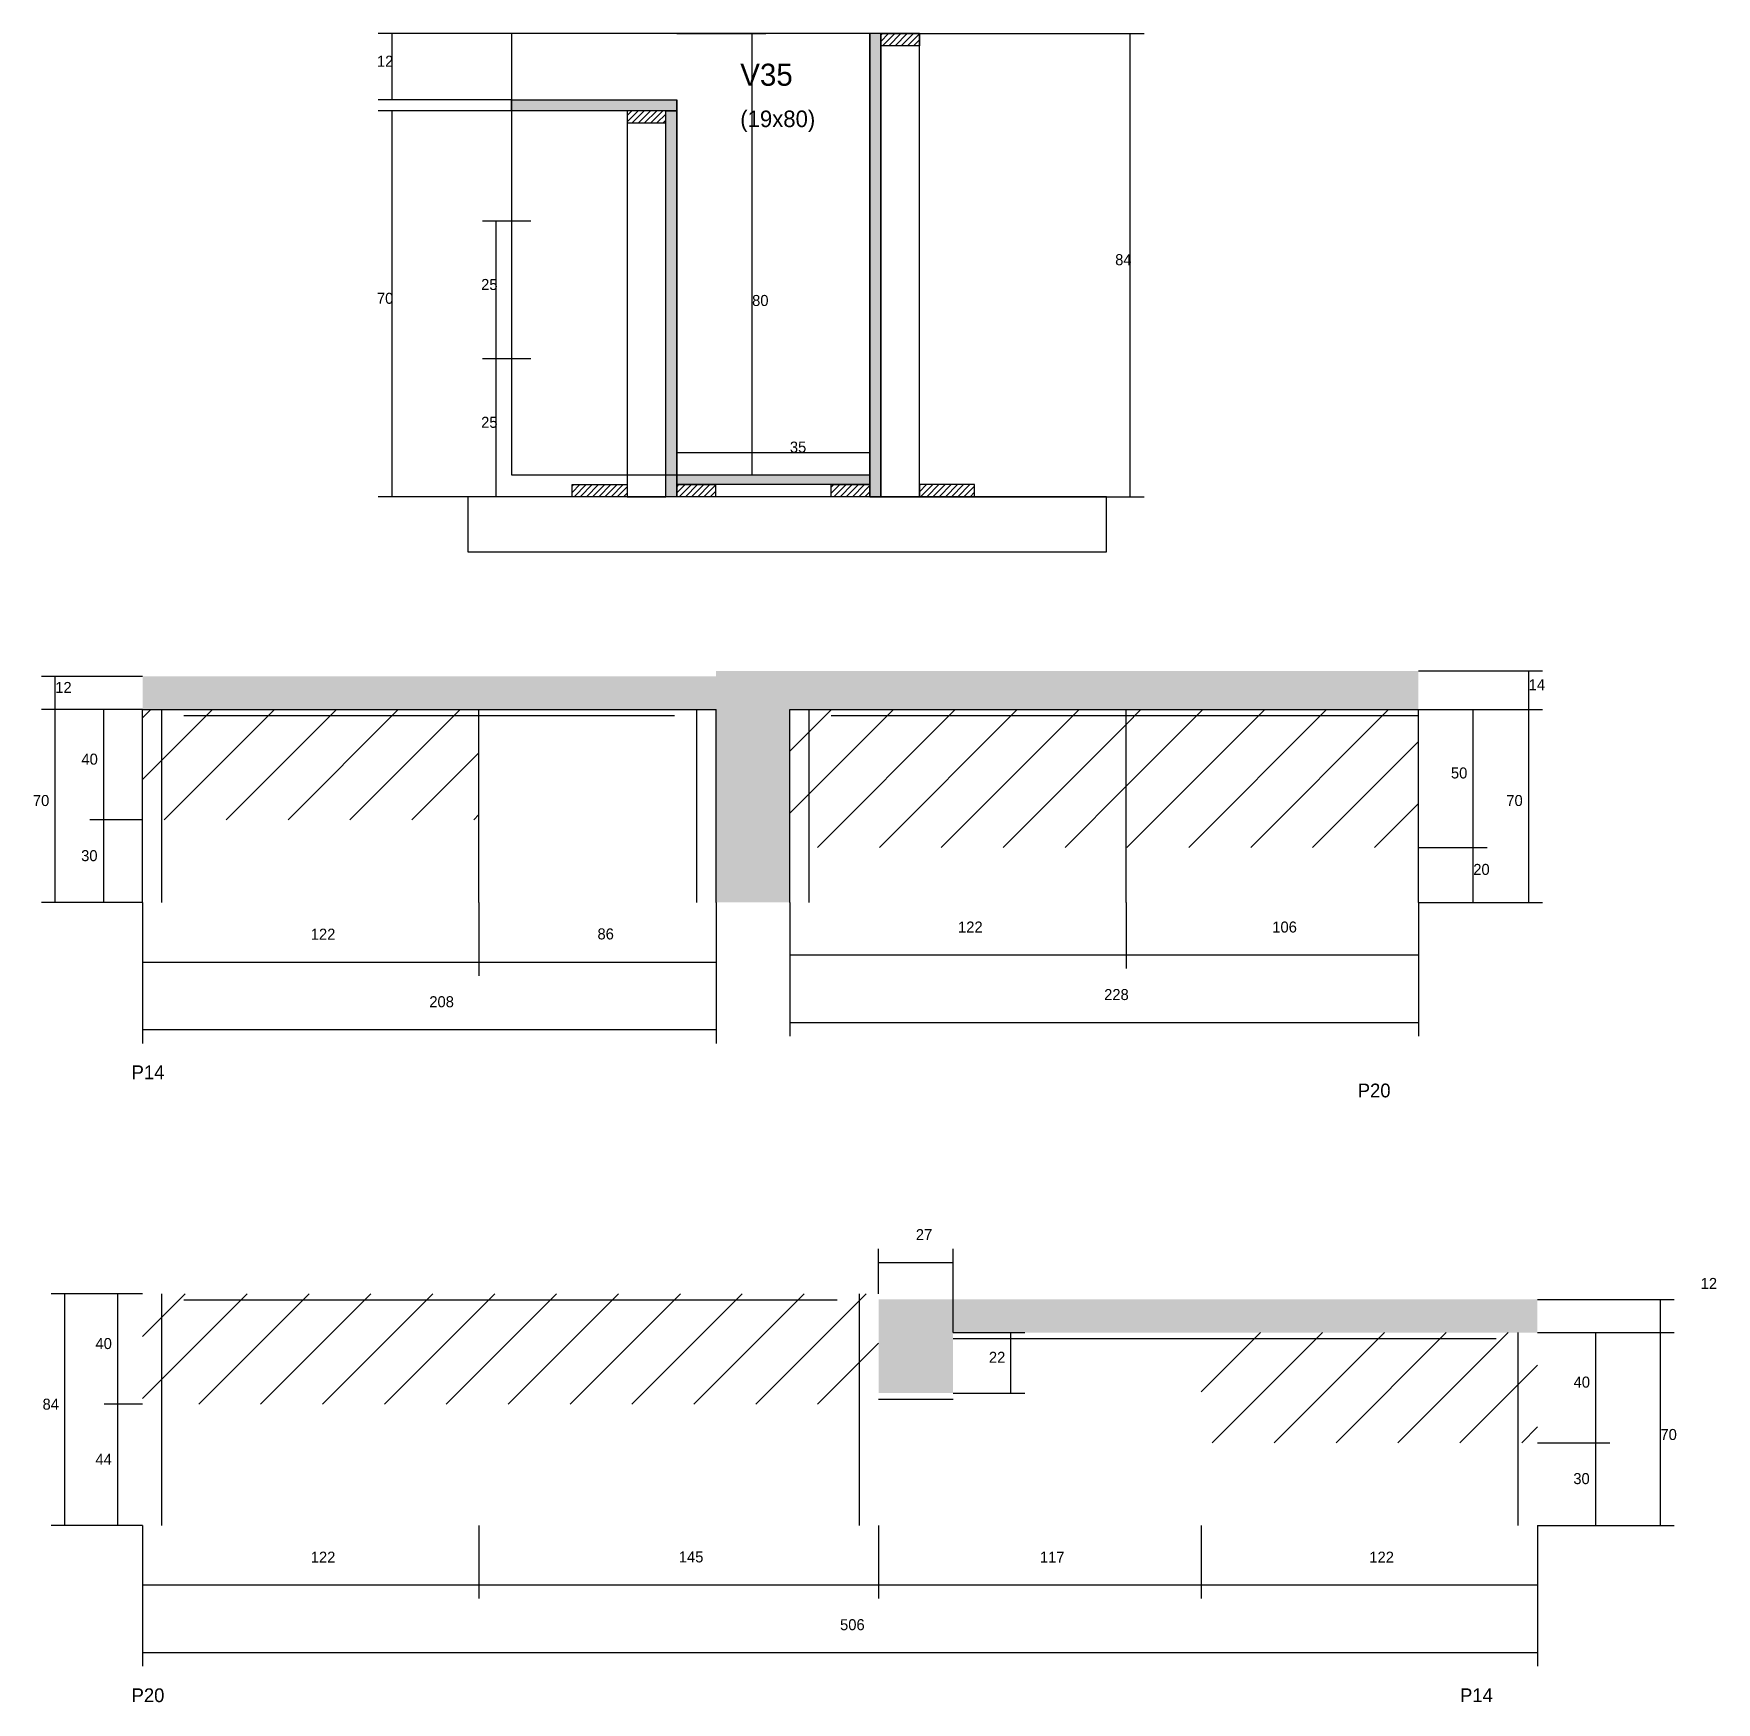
# Model space of a CAD drawing. Header units: metres. Extents: x 133939 to 134549, y 26442 to 27047.
import ezdxf

# ---------------------------------------------------------------- set-up
doc = ezdxf.new("R2010")
doc.units = ezdxf.units.M
for name, color, linetype in [('CONCRETO', 251, 'Continuous'), ('COTA', 241, 'Continuous'), ('Cota Seção (2x)', 4, 'Continuous'), ('Hachura', 253, 'Continuous'), ('Madeira', 126, 'Continuous'), ('NOMENCLATURA', 7, 'Continuous'), ('Painéis', 200, 'Continuous'), ('SARR_2.2x7', 40, 'Continuous'), ('Texto Seção', 7, 'Continuous')]:
    doc.layers.add(name, color=color, linetype=linetype)

msp = doc.modelspace()

# ---------------------------------------------------------------- hatches: boundary and pattern name
at = {"layer": 'COTA'}
h = msp.add_hatch(dxfattribs=at)
h.set_pattern_fill('AR-CONC', scale=0.03)
h.paths.add_polyline_path([(134213.1, 26801.9), (134441.1, 26801.9), (134441.1, 26815.9), (134186.3, 26815.9), (134186.3, 26813.9), (133978.3, 26813.9), (133978.3, 26801.9), (134186.3, 26801.9), (134186.3, 26731.9), (134213.1, 26731.9)])
h = msp.add_hatch(dxfattribs=at)
h.set_pattern_fill('AR-CONC', scale=0.03)
h.paths.add_polyline_path([(134272.3, 26575.9), (134484.3, 26575.9), (134484.3, 26587.9), (134245.3, 26587.9), (134245.3, 26553.9), (134272.3, 26553.9)])
at = {"layer": 'Hachura'}
h = msp.add_hatch(color=8, dxfattribs=at)
h.dxf.hatch_style = 1
h.paths.add_polyline_path([(134246.1, 27047.1), (134242.1, 27047.1), (134242.1, 27047.1), (134242.1, 26879.1), (134242.1, 26879.1), (134246.1, 26879.1), (134246.1, 26879.1), (134246.1, 27047.1)])
h = msp.add_hatch(dxfattribs=at)
h.set_pattern_fill('ANSI31', scale=0.5)
h.paths.add_polyline_path([(134260.1, 27047.1), (134260.1, 27042.7), (134260.1, 27042.7), (134246.1, 27042.7), (134246.1, 27042.7), (134246.1, 27047.1), (134246.1, 27047.1), (134260.1, 27047.1)])
h = msp.add_hatch(color=8, dxfattribs=at)
h.dxf.hatch_style = 1
h.paths.add_polyline_path([(134112.1, 27019.1), (134112.1, 27023.1), (134112.1, 27023.1), (134172.1, 27023.1), (134172.1, 27023.1), (134172.1, 27019.1), (134172.1, 27019.1), (134112.1, 27019.1)])
h = msp.add_hatch(dxfattribs=at)
h.set_pattern_fill('ANSI31', scale=0.5)
h.paths.add_polyline_path([(134154.1, 27019.1), (134154.1, 27014.7), (134154.1, 27014.7), (134168.1, 27014.7), (134168.1, 27014.7), (134168.1, 27019.1), (134168.1, 27019.1), (134154.1, 27019.1)])
h = msp.add_hatch(color=8, dxfattribs=at)
h.dxf.hatch_style = 1
h.paths.add_polyline_path([(134168.1, 27019.1), (134172.1, 27019.1), (134172.1, 27019.1), (134172.1, 26879.1), (134172.1, 26879.1), (134168.1, 26879.1), (134168.1, 26879.1), (134168.1, 27019.1)])
h = msp.add_hatch(dxfattribs=at)
h.set_pattern_fill('ANSI31', scale=0.5)
h.paths.add_polyline_path([(134134.1, 26879.1), (134134.1, 26883.5), (134134.1, 26883.5), (134154.1, 26883.5), (134154.1, 26883.5), (134154.1, 26879.1), (134154.1, 26879.1), (134134.1, 26879.1)])
h = msp.add_hatch(color=8, dxfattribs=at)
h.dxf.hatch_style = 1
h.paths.add_polyline_path([(134172.1, 26883.5), (134172.1, 26887.1), (134172.1, 26887.1), (134242.1, 26887.1), (134242.1, 26887.1), (134242.1, 26883.5), (134242.1, 26883.5), (134172.1, 26883.5)])
h = msp.add_hatch(dxfattribs=at)
h.set_pattern_fill('ANSI31', scale=0.5)
h.paths.add_polyline_path([(134172.1, 26879.1), (134172.1, 26883.5), (134172.1, 26883.5), (134186.1, 26883.5), (134186.1, 26883.5), (134186.1, 26879.1), (134186.1, 26879.1), (134172.1, 26879.1)])
h = msp.add_hatch(dxfattribs=at)
h.set_pattern_fill('ANSI31', scale=0.5)
h.paths.add_polyline_path([(134228.1, 26879.1), (134228.1, 26883.5), (134228.1, 26883.5), (134242.1, 26883.5), (134242.1, 26883.5), (134242.1, 26879.1), (134242.1, 26879.1), (134228.1, 26879.1)])
h = msp.add_hatch(dxfattribs=at)
h.set_pattern_fill('ANSI31', scale=0.5)
h.paths.add_polyline_path([(134280.1, 26879.1), (134280.1, 26883.5), (134280.1, 26883.5), (134260.1, 26883.5), (134260.1, 26883.5), (134260.1, 26879.1), (134260.1, 26879.1), (134280.1, 26879.1)])
h = msp.add_hatch(dxfattribs=at)
h.set_pattern_fill('ANSI31', scale=5)
h.paths.add_polyline_path([(133978.3, 26801.9), (133978.3, 26761.9), (134100.3, 26761.9), (134100.3, 26801.9)])
h = msp.add_hatch(dxfattribs=at)
h.set_pattern_fill('ANSI31', scale=5)
h.paths.add_polyline_path([(134335.1, 26751.9), (134335.1, 26801.9), (134213.1, 26801.9), (134213.1, 26751.9)])
h = msp.add_hatch(dxfattribs=at)
h.set_pattern_fill('ANSI31', scale=5)
h.paths.add_polyline_path([(134441.1, 26751.9), (134441.1, 26801.9), (134335.1, 26801.9), (134335.1, 26751.9)])
h = msp.add_hatch(dxfattribs=at)
h.set_pattern_fill('ANSI31', scale=5)
h.paths.add_polyline_path([(133978.3, 26589.9), (133978.3, 26549.9), (134100.3, 26549.9), (134100.3, 26589.9)])
h = msp.add_hatch(dxfattribs=at)
h.set_pattern_fill('ANSI31', scale=5)
h.paths.add_polyline_path([(134100.3, 26589.9), (134100.3, 26549.9), (134245.3, 26549.9), (134245.3, 26589.9)])
h = msp.add_hatch(dxfattribs=at)
h.set_pattern_fill('ANSI31', scale=5)
h.paths.add_polyline_path([(134362.3, 26575.9), (134362.3, 26535.9), (134484.3, 26535.9), (134484.3, 26575.9)])

# ---------------------------------------------------------------- linework, layer by layer
at = {"layer": 'CONCRETO'}
for points in [[(134242.1, 27027.1), (134242.1, 27047.1), (134112.1, 27047.1), (134112.1, 27023.1), (134172.1, 27023.1), (134172.1, 26887.1), (134242.1, 26887.1), (134242.1, 27027.1)], [(134112.1, 26887.1), (134242.1, 26887.1), (134242.1, 27047.1), (134112.1, 27047.1)]]:
    msp.add_lwpolyline(points, close=True, dxfattribs=at)
at = {"layer": 'COTA'}
for p, q in [((134112.1, 27047.1), (134063.8, 27047.1)), ((134068.8, 27023.1), (134068.8, 27047.1)), ((134260.1, 27047.1), (134341.6, 27047.1)), ((134336.6, 26879.1), (134336.6, 27047.1)), ((134112.1, 27023.1), (134063.8, 27023.1)), ((134112.1, 27019.1), (134063.8, 27019.1)), ((134068.8, 26879.1), (134068.8, 27019.1)), ((134119.1, 26979.1), (134101.6, 26979.1)), ((134106.6, 26929.1), (134106.6, 26979.1)), ((134119.1, 26929.1), (134101.6, 26929.1)), ((134119.1, 26929.1), (134101.6, 26929.1)), ((134106.6, 26879.1), (134106.6, 26929.1)), ((134134.1, 26879.1), (134063.8, 26879.1)), ((134119.1, 26879.1), (134101.6, 26879.1)), ((134280.1, 26879.1), (134341.6, 26879.1)), ((134441.1, 26815.9), (134486.1, 26815.9)), ((134481.1, 26801.9), (134481.1, 26815.9)), ((133978.3, 26813.9), (133941.6, 26813.9)), ((133946.6, 26801.9), (133946.6, 26813.9)), ((133978.3, 26801.9), (133941.6, 26801.9)), ((133978.3, 26801.9), (133941.6, 26801.9)), ((133946.6, 26731.9), (133946.6, 26801.9)), ((133978.3, 26801.9), (133959.2, 26801.9)), ((133964.2, 26761.9), (133964.2, 26801.9)), ((134441.1, 26801.9), (134486.1, 26801.9)), ((134441.1, 26801.9), (134486.1, 26801.9)), ((134441.1, 26801.9), (134466, 26801.9)), ((134461, 26751.9), (134461, 26801.9)), ((134481.1, 26731.9), (134481.1, 26801.9)), ((133978.3, 26761.9), (133959.2, 26761.9)), ((133978.3, 26761.9), (133959.2, 26761.9)), ((133964.2, 26731.9), (133964.2, 26761.9)), ((134441.1, 26751.9), (134466, 26751.9)), ((134441.1, 26751.9), (134466, 26751.9)), ((134461, 26731.9), (134461, 26751.9)), ((133978.3, 26731.9), (133941.6, 26731.9)), ((133978.3, 26731.9), (133959.2, 26731.9)), ((133978.3, 26731.9), (133978.3, 26705.3)), ((133978.3, 26731.9), (133978.3, 26680.8)), ((134100.3, 26731.9), (134100.3, 26705.3)), ((134100.3, 26731.9), (134100.3, 26705.3)), ((134186.3, 26731.9), (134186.3, 26705.3)), ((134186.3, 26731.9), (134186.3, 26680.8)), ((134213.1, 26731.9), (134213.1, 26707.9)), ((134213.1, 26731.9), (134213.1, 26683.4)), ((134335.1, 26731.9), (134335.1, 26707.9)), ((134335.1, 26731.9), (134335.1, 26707.9)), ((134441.1, 26731.9), (134441.1, 26707.9)), ((134441.1, 26731.9), (134441.1, 26683.4)), ((134441.1, 26731.9), (134486.1, 26731.9)), ((134441.1, 26731.9), (134466, 26731.9)), ((134213.1, 26712.9), (134335.1, 26712.9)), ((134335.1, 26712.9), (134441.1, 26712.9)), ((133978.3, 26710.3), (134100.3, 26710.3)), ((134100.3, 26710.3), (134186.3, 26710.3)), ((134213.1, 26688.4), (134441.1, 26688.4)), ((133978.3, 26685.8), (134186.3, 26685.8)), ((134245.3, 26589.9), (134245.3, 26606.3)), ((134272.3, 26575.9), (134272.3, 26606.3)), ((134245.3, 26601.3), (134272.3, 26601.3)), ((133978.3, 26589.9), (133945.1, 26589.9)), ((133950.1, 26505.9), (133950.1, 26589.9)), ((133978.3, 26589.9), (133964.3, 26589.9)), ((133969.3, 26549.9), (133969.3, 26589.9)), ((134484.3, 26587.9), (134533.9, 26587.9)), ((134528.9, 26575.9), (134528.9, 26587.9)), ((134272.3, 26575.9), (134298.3, 26575.9)), ((134293.3, 26553.9), (134293.3, 26575.9)), ((134484.3, 26575.9), (134533.9, 26575.9)), ((134484.3, 26575.9), (134533.9, 26575.9)), ((134484.3, 26575.9), (134510.5, 26575.9)), ((134505.5, 26535.9), (134505.5, 26575.9)), ((134528.9, 26505.9), (134528.9, 26575.9)), ((134272.3, 26553.9), (134298.3, 26553.9)), ((133978.3, 26549.9), (133964.3, 26549.9)), ((133978.3, 26549.9), (133964.3, 26549.9)), ((133969.3, 26505.9), (133969.3, 26549.9)), ((134484.3, 26535.9), (134510.5, 26535.9)), ((134484.3, 26535.9), (134510.5, 26535.9)), ((134505.5, 26505.9), (134505.5, 26535.9)), ((133978.3, 26505.9), (133945.1, 26505.9)), ((133978.3, 26505.9), (133964.3, 26505.9)), ((133978.3, 26505.9), (133978.3, 26479.4)), ((133978.3, 26505.9), (133978.3, 26454.8)), ((134100.3, 26505.9), (134100.3, 26479.4)), ((134100.3, 26505.9), (134100.3, 26479.4)), ((134245.3, 26505.9), (134245.3, 26479.4)), ((134245.3, 26505.9), (134245.3, 26479.4)), ((134362.3, 26505.9), (134362.3, 26479.4)), ((134362.3, 26505.9), (134362.3, 26479.4)), ((134484.3, 26505.9), (134484.3, 26479.4)), ((134484.3, 26505.9), (134484.3, 26454.8)), ((134484.3, 26505.9), (134533.9, 26505.9)), ((134484.3, 26505.9), (134510.5, 26505.9)), ((133978.3, 26484.4), (134100.3, 26484.4)), ((134100.3, 26484.4), (134245.3, 26484.4)), ((134245.3, 26484.4), (134362.3, 26484.4)), ((134362.3, 26484.4), (134484.3, 26484.4)), ((133978.3, 26459.8), (134484.3, 26459.8))]:
    msp.add_line(p, q, dxfattribs=at)
at = {"layer": 'Cota Seção (2x)'}
for p, q in [((134172.1, 27047.1), (134204.4, 27047.1)), ((134199.4, 26887.1), (134199.4, 27047.1)), ((134172.1, 26887.1), (134172.1, 26900.1)), ((134172.1, 26895.1), (134242.1, 26895.1)), ((134242.1, 26887.1), (134242.1, 26900.1)), ((134172.1, 26887.1), (134204.4, 26887.1))]:
    msp.add_line(p, q, dxfattribs=at)
at = {"layer": 'Madeira'}
for points in [[(134260.1, 27047.1), (134260.1, 27042.7), (134246.1, 27042.7), (134246.1, 27047.1)], [(134260.1, 27047.1), (134246.1, 27047.1), (134246.1, 26879.1), (134260.1, 26879.1)], [(134154.1, 27019.1), (134154.1, 27014.7), (134168.1, 27014.7), (134168.1, 27019.1)], [(134154.1, 26879.1), (134168.1, 26879.1), (134168.1, 27019.1), (134154.1, 27019.1)], [(134134.1, 26879.1), (134134.1, 26883.5), (134154.1, 26883.5), (134154.1, 26879.1)], [(134172.1, 26879.1), (134172.1, 26883.5), (134186.1, 26883.5), (134186.1, 26879.1)], [(134228.1, 26879.1), (134228.1, 26883.5), (134242.1, 26883.5), (134242.1, 26879.1)], [(134280.1, 26879.1), (134280.1, 26883.5), (134260.1, 26883.5), (134260.1, 26879.1)], [(134096.3, 26859.1), (134327.9, 26859.1), (134327.9, 26879.1), (134096.3, 26879.1)]]:
    msp.add_lwpolyline(points, close=True, dxfattribs=at)
at = {"layer": 'Painéis'}
for p, q in [((134242.1, 26879.1), (134242.1, 27047.1)), ((134112.1, 27023.1), (134172.1, 27023.1)), ((134112.1, 27019.1), (134112.1, 27023.1)), ((134172.1, 27019.1), (134172.1, 27023.1)), ((134172.1, 26879.1), (134172.1, 27019.1)), ((134172.1, 26887.1), (134242.1, 26887.1)), ((134172.1, 26883.5), (134172.1, 26887.1)), ((134242.1, 26883.5), (134242.1, 26887.1)), ((133978.3, 26801.9), (134186.3, 26801.9)), ((133978.3, 26731.9), (133978.3, 26801.9)), ((134100.3, 26731.9), (134100.3, 26801.9)), ((134186.3, 26731.9), (134186.3, 26801.9)), ((134213.1, 26801.9), (134441.1, 26801.9)), ((134213.1, 26731.9), (134213.1, 26801.9)), ((134335.1, 26731.9), (134335.1, 26801.9)), ((134441.1, 26731.9), (134441.1, 26801.9))]:
    msp.add_line(p, q, dxfattribs=at)
for points in [[(134246.1, 27047.1), (134242.1, 27047.1), (134242.1, 26879.1), (134246.1, 26879.1)], [(134112.1, 27019.1), (134112.1, 27023.1), (134172.1, 27023.1), (134172.1, 27019.1)], [(134168.1, 27019.1), (134172.1, 27019.1), (134172.1, 26879.1), (134168.1, 26879.1)], [(134172.1, 26883.5), (134172.1, 26887.1), (134242.1, 26887.1), (134242.1, 26883.5)]]:
    msp.add_lwpolyline(points, close=True, dxfattribs=at)
at = {"layer": 'SARR_2.2x7'}
for p, q in [((133985.3, 26731.9), (133985.3, 26801.9)), ((133993.3, 26799.7), (134100.3, 26799.7)), ((134100.3, 26799.7), (134171.3, 26799.7)), ((134179.3, 26731.9), (134179.3, 26801.9)), ((134220.1, 26731.9), (134220.1, 26801.9)), ((134228.1, 26799.7), (134335.1, 26799.7)), ((134335.1, 26799.7), (134441.1, 26799.7)), ((133985.3, 26505.9), (133985.3, 26589.9)), ((134238.3, 26505.9), (134238.3, 26589.9)), ((133993.3, 26587.7), (134100.3, 26587.7)), ((134100.3, 26587.7), (134230.3, 26587.7)), ((134272.3, 26573.7), (134362.3, 26573.7)), ((134362.3, 26573.7), (134469.3, 26573.7)), ((134477.3, 26505.9), (134477.3, 26575.9)), ((134245.3, 26551.7), (134272.3, 26551.7))]:
    msp.add_line(p, q, dxfattribs=at)

# ---------------------------------------------------------------- texts
at = {"layer": 'COTA'}
for s, p in [('12', (134063.3, 27035.1)), ('84', (134331.1, 26963.1)), ('25', (134101.1, 26954.1)), ('70', (134063.3, 26949.1)), ('25', (134101.1, 26904.1)), ('12', (133946.6, 26807.9)), ('14', (134481.1, 26808.9)), ('40', (133956.1, 26781.9)), ('50', (134452.9, 26776.9)), ('70', (133938.5, 26766.9)), ('70', (134473, 26766.9)), ('30', (133956, 26746.9)), ('20', (134461, 26741.9)), ('122', (134274.1, 26721)), ('106', (134388.1, 26721)), ('122', (134039.3, 26718.4)), ('86', (134143.3, 26718.5)), ('228', (134327.1, 26696.5)), ('208', (134082.3, 26693.9)), ('27', (134258.8, 26609.4)), ('12', (134543.5, 26591.7)), ('40', (133961.2, 26569.9)), ('22', (134285.3, 26564.9)), ('40', (134497.4, 26555.9)), ('84', (133942, 26547.9)), ('70', (134528.9, 26536.9)), ('44', (133961.2, 26527.9)), ('30', (134497.3, 26520.9)), ('122', (134039.3, 26492.4)), ('145', (134172.8, 26492.5)), ('117', (134303.8, 26492.4)), ('122', (134423.3, 26492.4)), ('506', (134231.3, 26467.9))]:
    msp.add_text(s, height=4, dxfattribs=at).set_placement(p)
at = {"layer": 'Cota Seção (2x)'}
for s, p in [('80', (134199.4, 26948.3)), ('35', (134213.1, 26895.1))]:
    msp.add_text(s, height=4, dxfattribs=at).set_placement(p)
at = {"layer": 'NOMENCLATURA'}
for s, p in [('P14', (133974.3, 26667.8)), ('P20', (134419.1, 26661.2)), ('P20', (133974.3, 26441.8)), ('P14', (134456.2, 26441.8))]:
    msp.add_text(s, height=5, dxfattribs=at).set_placement(p)
at = {"layer": 'Texto Seção'}
for s, height, p in [('V35', 8, (134195.1, 27028.2)), ('(19x80)', 6, (134195.1, 27013.2))]:
    msp.add_text(s, height=height, dxfattribs=at).set_placement(p)

doc.saveas('drawing.dxf')
